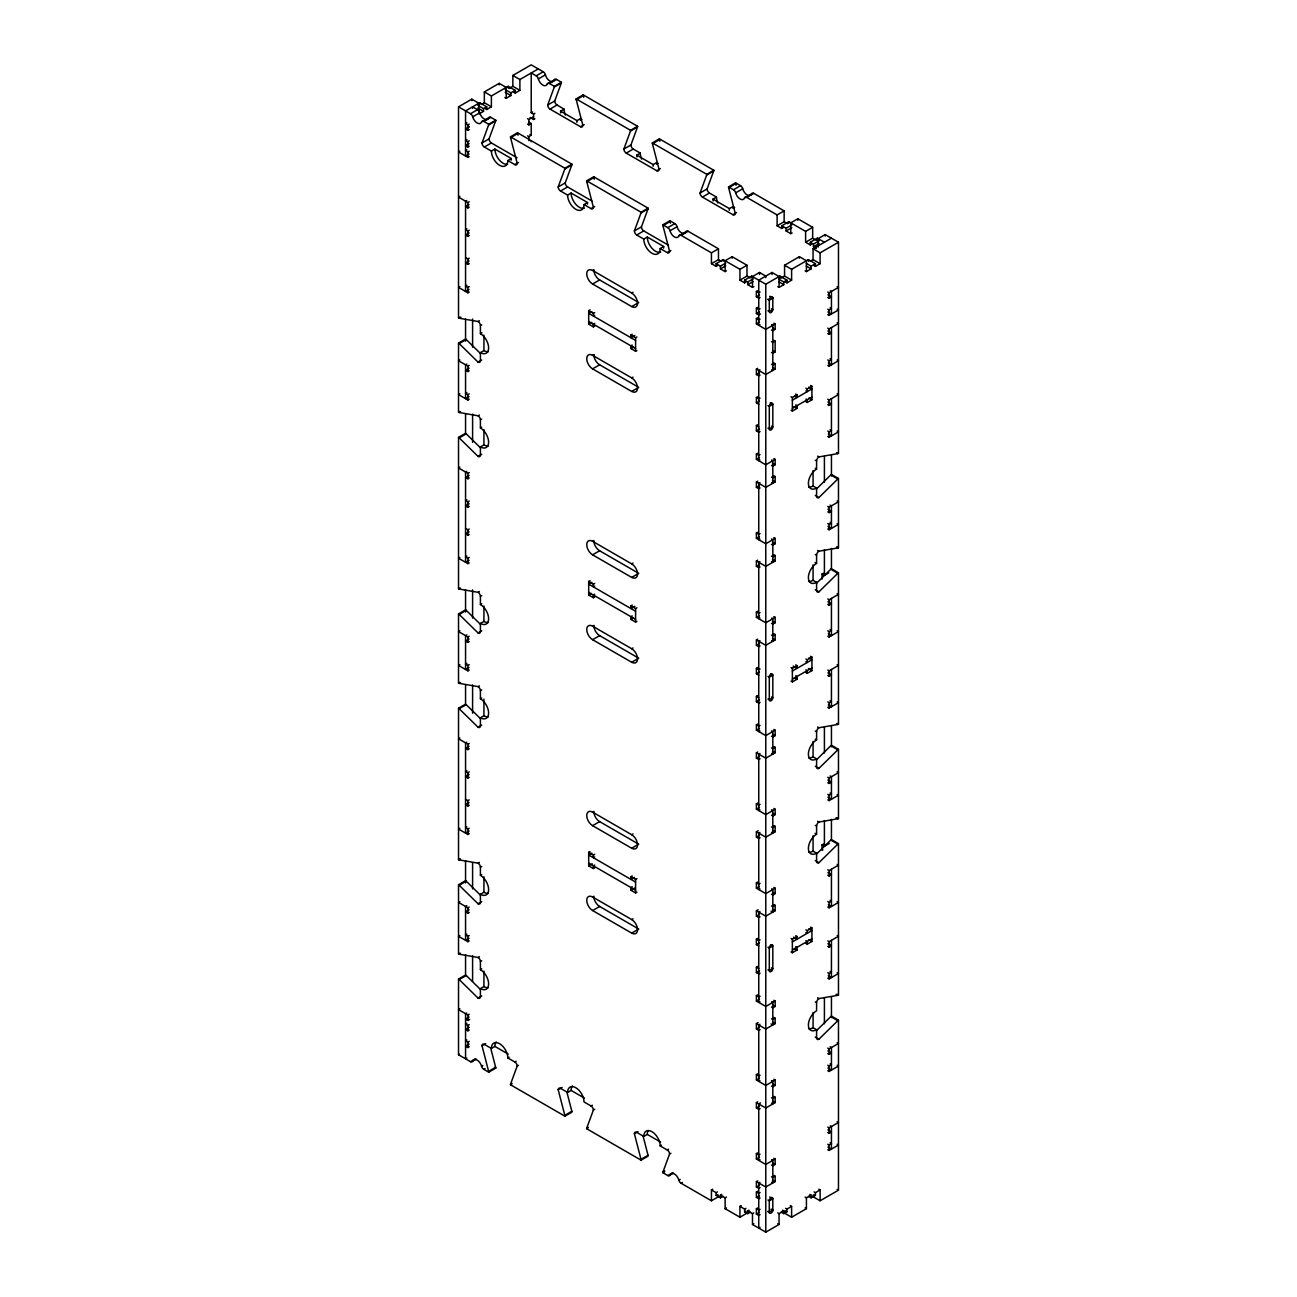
<?xml version="1.0" encoding="UTF-8"?>
<svg xmlns="http://www.w3.org/2000/svg" width="1297" height="1297" viewBox="0 0 1297 1297"><rect width="100%" height="100%" fill="white"/><g stroke="black" fill="none" stroke-linecap="round" stroke-linejoin="round"><path stroke-width="1.5" d="M491.385 151.084L494.903 149.058L511.326 158.542L507.808 160.569A11.608 6.696 60 0 1 499.604 165.303A11.608 6.696 60 0 1 491.385 151.084L484.348 147.031A3.324 1.913 60 0 1 482.014 142.962L488.612 124.982A3.324 1.913 60 0 0 488.71 124.269L495.746 120.199L490.801 117.346A3.324 1.913 60 0 0 488.596 117.881A6.631 3.826 60 0 1 484.17 118.935A6.631 3.826 60 0 1 479.744 112.774A3.324 1.913 60 0 0 477.539 109.694L472.594 106.824L472.594 108.413M482.014 142.962L489.05 138.892L495.649 120.913A3.324 1.913 60 0 0 495.746 120.199M584.185 124.593L580.521 126.717L550.025 109.11A3.324 1.913 60 0 1 547.691 105.041L554.289 87.061A3.324 1.913 60 0 0 554.386 86.348L561.423 82.278L556.478 79.425A3.324 1.913 60 0 0 554.273 79.96A6.631 3.826 60 0 1 549.847 81.014A6.631 3.826 60 0 1 545.421 74.853A3.324 1.913 60 0 0 543.216 71.773L531.219 64.85L512.85 75.453L512.85 86.283L519.886 90.352L519.886 79.522L512.85 75.453M547.691 105.041L554.727 100.988L561.325 83.008A3.324 1.913 60 0 0 561.423 82.278M567.583 195.069L571.102 193.042L587.525 202.527L584.007 204.553A11.608 6.696 60 0 1 575.787 209.287A11.608 6.696 60 0 1 567.583 195.069L560.547 191.016A3.324 1.913 60 0 1 558.196 186.946L564.811 168.967A3.324 1.913 60 0 0 564.908 168.253L571.945 164.184L517.519 132.78L510.483 136.834A3.324 1.913 60 0 0 510.58 137.66L517.195 163.276A3.324 1.913 60 0 1 514.844 164.622L507.808 160.569M558.196 186.946L565.233 182.893L571.847 164.914A3.324 1.913 60 0 0 571.945 164.184M660.368 168.578L656.704 170.701L626.224 153.095A3.324 1.913 60 0 1 623.873 149.042L630.472 131.046A3.324 1.913 60 0 0 630.569 130.332L637.605 126.279L583.196 94.859L576.16 98.912A3.324 1.913 60 0 0 576.257 99.756L582.872 125.355A3.324 1.913 60 0 1 580.521 126.717M623.873 149.042L630.909 144.972L637.508 126.993A3.324 1.913 60 0 0 637.605 126.279M643.766 239.07L647.284 237.027L663.707 246.511L660.189 248.538A11.608 6.696 60 0 1 651.986 253.288A11.608 6.696 60 0 1 643.766 239.07L636.73 235A3.324 1.913 60 0 1 634.395 230.931L640.994 212.951A3.324 1.913 60 0 0 641.091 212.238L648.127 208.169L593.718 176.765L586.682 180.818A3.324 1.913 60 0 0 586.779 181.661L593.378 207.261A3.324 1.913 60 0 1 591.043 208.622L584.007 204.553M634.395 230.931L641.431 226.878L648.03 208.898A3.324 1.913 60 0 0 648.127 208.169M736.566 212.578L732.902 214.686L702.407 197.079A3.324 1.913 60 0 1 700.056 193.026L706.67 175.046A3.324 1.913 60 0 0 706.768 174.317L713.804 170.264L659.395 138.844L652.359 142.913A3.324 1.913 60 0 0 652.456 143.74L659.054 169.34A3.324 1.913 60 0 1 656.704 170.701M700.056 193.026L707.092 188.957L713.707 170.977A3.324 1.913 60 0 0 713.804 170.264M566.886 1092.074L571.847 1111.286A3.324 1.913 60 0 1 571.945 1112.113L564.908 1116.182L510.483 1084.762A3.324 1.913 60 0 1 510.58 1084.049L517.195 1066.069L518.508 1065.307M643.069 1136.059L648.03 1155.27A3.324 1.913 60 0 1 648.127 1156.097L641.091 1160.167L586.682 1128.747A3.324 1.913 60 0 1 586.779 1128.033L593.378 1110.054L594.707 1109.292M718.473 1195.186L718.473 1196.709L711.437 1200.779L681.087 1183.253A3.324 1.913 60 0 1 678.866 1180.173A6.631 3.826 60 0 0 674.44 1174.012A6.631 3.826 60 0 0 670.03 1175.066A3.324 1.913 60 0 1 667.809 1175.585L662.864 1172.731A3.324 1.913 60 0 1 662.962 1172.018L669.576 1154.038L670.889 1153.276M816.624 488.839L830.777 474.945A3.324 1.913 -60 0 1 831.442 474.443L838.478 478.496L838.478 547.658A3.324 1.913 -60 0 1 837.813 547.934L818.942 551.209L817.613 550.447M815.278 495.405L818.942 497.529L837.813 478.998A3.324 1.913 -60 0 1 838.478 478.496M816.624 583.131L830.777 569.237A3.324 1.913 -60 0 1 831.442 568.735L838.478 572.804L838.478 724.196A3.324 1.913 -60 0 1 837.813 724.472L818.942 727.747L817.613 726.985M815.278 589.713L818.942 591.821L837.813 573.306A3.324 1.913 -60 0 1 838.478 572.804M816.624 759.669L830.777 745.775A3.324 1.913 -60 0 1 831.442 745.272L838.478 749.342L838.478 818.488A3.324 1.913 -60 0 1 837.813 818.764L818.942 822.039L817.613 821.277M815.278 766.251L818.942 768.359L837.813 749.844A3.324 1.913 -60 0 1 838.478 749.342M816.624 853.977L830.777 840.083A3.324 1.913 -60 0 1 831.442 839.581L838.478 843.634L838.478 995.026A3.324 1.913 -60 0 1 837.813 995.302L818.942 998.577L817.613 997.815M815.278 860.543L818.942 862.667L837.813 844.136A3.324 1.913 -60 0 1 838.478 843.634M816.624 1030.515L830.777 1016.621A3.324 1.913 -60 0 1 831.442 1016.118L838.478 1020.172L838.478 1190.176L820.109 1200.779L813.073 1196.709L813.073 1195.186M815.278 1037.081L818.942 1039.205L837.813 1020.674A3.324 1.913 -60 0 1 838.478 1020.172M479.387 320.732L478.058 321.494L459.187 318.219A3.324 1.913 60 0 1 458.522 317.943L458.522 106.824L471.8 99.156L478.836 103.225L478.836 112.191M484.348 91.909L491.385 95.978L491.385 106.808L484.348 102.739L484.348 91.909L499.167 83.365L506.203 87.418L506.203 98.248L504.89 97.486M485.37 108.753L486.699 109.515L486.699 106.808L479.663 102.739L465.558 110.894L465.558 156.029L469.076 154.003M491.385 95.978L508.165 86.283L515.201 90.352L515.201 93.06L513.871 92.298M519.886 79.522L538.255 68.919M481.414 104.441L484.348 102.739M509.04 88.488L512.85 86.283M458.522 106.824L470.503 113.747L477.539 109.678M534.883 113.293L533.57 114.055L531.219 112.693L531.219 72.972L536.18 75.826L543.216 71.773M477.815 105.333L483.538 108.64L486.699 106.808M505.182 89.542L510.905 92.833L515.201 90.352M470.503 113.747A3.324 1.913 60 0 1 472.708 116.827L479.744 112.774M536.18 75.842A3.324 1.913 60 0 1 538.385 78.906L545.421 74.853M479.128 113.877L483.538 111.347L483.538 108.64M486.699 109.515L491.385 106.808M506.203 98.248L510.905 95.54L510.905 92.833M515.201 93.06L519.886 90.352M466.871 122.761L465.558 123.523L467.893 124.885L469.222 124.123M468.849 127.041L465.558 128.954L467.893 130.3L469.222 129.538M472.708 116.827A6.631 3.826 60 0 0 477.134 122.988A6.631 3.826 60 0 0 481.56 121.934L488.596 117.881M538.385 78.906A6.631 3.826 60 0 0 542.811 85.083A6.631 3.826 60 0 0 547.237 84.013L554.273 79.96M481.56 121.934A3.324 1.913 60 0 1 483.765 121.415L490.801 117.346M547.237 84.013A3.324 1.913 60 0 1 549.442 83.494L556.478 79.425M488.612 124.982L495.649 120.913M554.289 87.061L561.325 83.008M466.871 139.476L465.558 140.238L467.893 141.584L469.222 140.822M469.076 143.61L465.558 145.653L467.893 146.999L469.222 146.237M459.835 151.214L458.522 151.976L467.893 157.391L469.222 156.629M466.871 149.852L465.558 150.614L467.893 151.976L469.222 151.214M531.219 112.693L532.548 111.931M527.555 118.708L528.884 119.47L533.57 116.762M484.348 147.031L491.385 142.962L517.049 157.78M550.025 109.11L557.062 105.041L564.098 109.11A11.608 6.696 60 0 0 565.443 115.076M530.051 117.443L533.57 119.47L534.883 118.708M527.555 124.123L528.884 124.885L531.219 123.523L531.219 135.261L528.884 136.623L527.555 135.861M510.58 137.66L517.616 133.607A3.324 1.913 60 0 1 517.519 132.78M576.257 99.756L583.293 95.686A3.324 1.913 60 0 1 583.196 94.859M560.726 112.936A11.608 6.696 60 0 1 560.58 111.137L564.098 109.11M531.073 140.773L531.219 141.762M576.857 122.258A11.608 6.696 60 0 0 577.003 120.621L580.521 118.594L581.834 119.356M459.835 196.35L458.522 197.112L467.893 202.527L469.222 201.765M514.844 164.622L518.508 162.514M466.725 200.5L465.558 201.165L465.558 291.452L469.076 289.426M469.076 204.553L465.558 206.58L467.893 207.942L469.222 207.18M564.811 168.967L571.847 164.914M630.472 131.046L637.508 126.993M466.871 228.839L465.558 229.601L467.893 230.963L469.222 230.201M467.747 232.228L469.076 232.99L465.558 235.033L467.893 236.378L469.222 235.616M560.547 191.016L567.583 186.946L591.918 201.003M626.224 153.095L633.26 149.042L640.296 153.095A11.608 6.696 60 0 0 641.626 159.061M586.779 181.661L593.815 177.592A3.324 1.913 60 0 1 593.718 176.765M652.456 143.74L659.492 139.671A3.324 1.913 60 0 1 659.395 138.844M636.908 156.937A11.608 6.696 60 0 1 636.778 155.121L640.296 153.095M465.558 257.6L467.893 258.946L469.222 258.184M469.076 260.973L465.558 263.015L467.893 264.361L469.222 263.599M653.056 166.259A11.608 6.696 60 0 0 653.185 164.606L656.704 162.579L658.033 163.341M591.043 208.622L594.707 206.499M459.835 286.621L458.522 287.383L467.893 292.798L469.222 292.036M466.871 285.275L465.558 286.037L467.893 287.383L469.222 286.621M458.522 317.943L459.835 317.181M640.994 212.951L648.03 208.898M706.67 175.046L713.707 170.977M459.187 318.219L460.938 317.198M636.73 235L643.766 230.931L668.539 245.246M702.407 197.079L709.443 193.026L716.479 197.079A11.608 6.696 60 0 0 717.825 203.045M480.376 353.416L466.223 339.522A3.324 1.913 60 0 0 465.558 339.02L458.522 343.089A3.324 1.913 60 0 1 459.187 343.592L478.058 362.106A3.324 1.913 60 0 0 480.409 360.761L480.409 352.638A11.608 6.696 60 0 0 488.612 347.888A11.608 6.696 60 0 0 480.409 333.669L480.409 325.547L481.722 324.785M662.864 224.803L669.9 220.749L674.845 223.603A3.324 1.913 60 0 1 677.05 226.683A6.631 3.826 60 0 0 681.476 232.844A6.631 3.826 60 0 0 685.902 231.79A3.324 1.913 60 0 1 688.123 231.271L718.473 248.797L718.473 259.627L711.437 263.68L711.437 252.85L681.087 235.324A3.324 1.913 60 0 0 678.866 235.859A6.631 3.826 60 0 1 674.44 236.913A6.631 3.826 60 0 1 670.03 230.753A3.324 1.913 60 0 0 667.809 227.672L662.864 224.803A3.324 1.913 60 0 0 662.962 225.646L669.576 251.245A3.324 1.913 60 0 1 667.225 252.607L660.189 248.538M732.902 214.686A3.324 1.913 60 0 0 735.237 213.34L728.638 187.725A3.324 1.913 60 0 1 728.541 186.898L735.577 182.828L740.522 185.682A3.324 1.913 60 0 1 742.727 188.762A6.631 3.826 60 0 0 748.888 195.555M662.962 225.646L669.998 221.576A3.324 1.913 60 0 1 669.9 220.749M728.638 187.725L735.675 183.655A3.324 1.913 60 0 1 735.577 182.828M459.187 343.592L466.223 339.522M713.107 200.922A11.608 6.696 60 0 1 712.961 199.122L716.479 197.079M480.409 333.669L481.949 332.794M593.799 270.457A8.285 4.783 60 0 0 599.636 279.941L638.724 302.509L631.688 306.562L592.599 283.994A8.285 4.783 60 0 1 586.73 273.845A8.285 4.783 60 0 1 592.599 270.457L593.913 269.695M667.809 227.672L674.845 223.603M728.541 186.898L733.486 189.751L740.522 185.682M670.03 230.753L677.066 226.683M733.486 189.751A3.324 1.913 60 0 1 735.691 192.831L742.727 188.762M459.835 359.982L458.522 360.744L467.893 366.159L469.222 365.397M592.599 283.994L599.636 279.941M678.866 235.859L685.902 231.79M735.691 192.831A6.631 3.826 60 0 0 740.117 198.992A6.631 3.826 60 0 0 744.543 197.938L751.579 193.869A3.324 1.913 60 0 1 753.784 193.35L784.15 210.876L784.15 221.706L787.668 223.733M681.087 235.324L688.123 231.271M744.543 197.938A3.324 1.913 60 0 1 746.748 197.403L753.784 193.35M729.238 210.244A11.608 6.696 60 0 0 729.384 208.59L732.902 206.563L734.653 207.585M480.409 352.638L483.927 350.595A11.608 6.696 60 0 0 488.418 351.649M466.871 364.035L465.558 364.797L465.558 398.649L469.076 396.623M667.225 252.607L670.889 250.483M478.058 362.106L481.722 359.999M469.076 368.186L465.558 370.212L467.893 371.574L469.222 370.812M594.707 326.114L593.378 326.876L588.692 324.169L588.692 310.632L590.005 309.87M591.821 311.539L588.692 313.339L635.595 340.43M588.692 310.632L593.378 313.339L594.707 312.577M592.599 270.457L631.688 293.025L633.017 292.263M594.707 315.284L593.378 316.046L593.378 313.339M459.835 393.834L458.522 394.596L467.893 400.011L469.222 399.249M466.871 392.472L465.558 393.234L467.893 394.596L469.222 393.834M711.437 252.85L718.473 248.797M746.748 197.403L777.114 214.929L784.15 210.876M588.692 324.169L591.772 322.402M594.707 323.407L593.378 324.169L593.378 326.876M777.114 214.929L777.114 225.775L784.15 221.706M458.522 343.089L458.522 412.235L459.835 411.473M717.452 265.626L716.122 266.388L716.122 263.68L723.159 259.627L739.938 269.306L746.975 265.253L746.975 276.083L739.938 280.136L739.938 269.306M783.129 227.721L781.799 228.483L781.799 225.775L788.835 221.706L805.615 231.385L812.652 227.332L812.652 238.162L816.462 240.367M458.522 412.235A3.324 1.913 60 0 0 459.187 412.511L460.5 411.749M746.975 265.253L732.157 256.693L725.12 260.746L725.12 271.592L726.433 270.83M812.652 227.332L797.833 218.771L790.797 222.841L790.797 233.671L792.11 232.909M716.122 263.68L720.435 266.161L725.704 263.129M781.799 225.775L786.095 228.256L791.818 224.948M720.435 266.161L720.435 268.884L725.704 265.836M786.095 228.256L786.095 230.963L791.818 227.656M459.187 412.511L478.058 415.786L479.387 415.024M480.376 447.724L466.223 433.83A3.324 1.913 60 0 0 465.558 433.328L458.522 437.381A3.324 1.913 60 0 1 459.187 437.883L478.058 456.414A3.324 1.913 60 0 0 480.409 455.052L480.409 446.93A11.608 6.696 60 0 0 488.612 442.196A11.608 6.696 60 0 0 480.409 427.978L480.409 419.855L481.722 419.093M593.767 354.648A8.285 4.783 60 0 0 599.636 364.797L638.724 387.365L631.688 391.435L592.599 368.867A8.285 4.783 60 0 1 586.73 358.702A8.285 4.783 60 0 1 592.599 355.313L593.913 354.551M634.865 335.437L630.909 337.723L630.909 334.999L632.223 334.253M459.187 437.883L466.223 433.83M630.909 334.999L635.595 337.723L636.924 336.961M480.409 427.978L481.722 427.216M805.615 231.385L805.615 242.231L812.652 238.162M745.953 282.081L744.624 282.843L744.624 280.136L751.66 276.083L765.781 284.221L779.886 276.083L786.922 280.136L786.922 282.843L785.593 282.081M811.63 244.176L810.301 244.938L810.301 242.231L817.337 238.162L824.406 242.247M632.223 345.083L630.909 345.845L630.909 348.553L635.595 351.26L636.924 350.498M592.599 368.867L599.636 364.797M765.781 277.671L765.781 276.099L759.523 272.483L752.487 276.553L752.487 287.383L753.8 286.621M817.613 456.139L818.942 456.901L837.813 453.642A3.324 1.913 -60 0 0 838.478 453.366L838.478 242.247L825.2 234.579L818.164 238.632L818.164 247.095M630.909 348.553L633.552 347.029M744.624 280.136L747.785 281.968L753.071 278.92M810.301 242.231L813.462 244.047L819.185 240.756M747.785 281.968L747.785 284.675L753.071 281.627M813.462 244.047L813.462 246.754L819.185 243.463M777.746 286.621L779.059 287.383L779.059 276.553L772.023 272.483L758.745 280.168L758.745 325.304L759.912 324.623M784.572 265.253L791.608 269.306L791.608 280.136L784.572 276.083L784.572 265.253L799.39 256.693L806.426 260.746L806.426 271.592L805.113 270.83M838.478 242.247L820.109 252.85L820.109 263.68L813.073 259.627L813.073 248.797L831.442 238.178M480.409 446.93L483.927 444.903A11.608 6.696 60 0 0 488.418 445.957M791.608 269.306L808.388 259.627L815.424 263.68L815.424 266.388L814.094 265.626M760.058 297.451L758.745 298.213L756.394 296.867L756.394 291.452L757.707 290.69M780.762 278.288L784.572 276.083M810.139 261.313L813.073 259.627M760.058 292.036L758.745 292.798L756.394 291.452M478.058 456.414L481.722 454.29M459.835 467.179L458.522 467.941L467.893 473.356L469.222 472.594M756.394 296.867L759.475 295.084M778.913 279.179L783.761 281.968L786.922 280.136M806.28 263.372L811.128 266.161L815.424 263.68M779.059 287.383L783.761 284.675L783.761 281.968M786.922 282.843L791.608 280.136M806.426 271.592L811.128 268.884L811.128 266.161M815.424 266.388L820.109 263.68M466.725 471.33L465.558 472.011L465.558 562.282L469.076 560.255M592.599 355.313L631.688 377.897L633.017 377.135M760.496 313.906L758.745 314.912L756.394 313.566L756.394 308.151L757.707 307.389M469.076 475.399L465.558 477.426L467.893 478.771L469.222 478.009M760.058 308.735L758.745 309.497L756.394 308.151M756.394 313.566L759.475 311.783M771.488 329.957L772.817 330.719L775.152 329.357L775.152 323.942L765.781 329.357L756.394 323.942L756.394 318.527L757.707 317.765M760.058 319.127L758.745 319.889L756.394 318.527M756.394 323.942L759.475 322.175M466.871 499.685L465.558 500.447L467.893 501.793L469.222 501.031M827.778 292.036L829.107 292.798L838.478 287.383L837.165 286.621M827.778 297.451L829.107 298.213L831.442 296.867L827.924 294.824M467.747 503.074L469.076 503.836L465.558 505.862L467.893 507.208L469.222 506.446M771.488 352.525L772.817 353.287L775.152 351.941L775.152 341.095L772.817 342.457L771.488 341.695M827.778 309.189L829.107 309.951L831.442 308.605L830.129 307.843M827.778 314.604L829.107 315.366L838.478 309.951L837.165 309.189M465.558 528.43L467.893 529.792L469.222 529.03M469.076 531.819L465.558 533.845L467.893 535.207L469.222 534.445M760.058 375.092L758.745 375.854L756.394 374.509L756.394 369.094L757.707 368.332M827.778 328.157L829.107 328.919L838.478 323.488L837.165 322.726M759.912 369.758L758.745 370.439L758.745 460.727L759.912 460.046M756.394 374.509L759.475 372.725M756.394 369.094L765.781 374.509L775.152 369.094L775.152 363.663L772.817 365.024L771.488 364.262M827.778 333.572L829.107 334.334L831.442 332.972L827.924 330.946M459.835 557.467L458.522 558.229L467.893 563.644L469.222 562.882M466.871 556.105L465.558 556.867L467.893 558.229L469.222 557.467M758.745 404.291L756.394 402.945L756.394 397.531L757.707 396.769M760.058 398.114L758.745 398.876L756.394 397.531M827.778 359.966L829.107 360.728L831.442 359.382L830.129 358.62M756.394 402.945L759.475 401.162M827.778 365.397L829.107 366.159L838.478 360.728L837.165 359.966M458.522 437.381L458.522 588.773L459.835 588.011M458.522 588.773A3.324 1.913 60 0 0 459.187 589.049L460.5 588.287M791.057 396.752L792.37 397.514L797.071 394.807L797.071 397.514L794.429 395.99M805.907 388.176L807.237 388.938L811.922 386.23L811.922 399.768L807.237 402.475L805.907 401.713M792.354 400.238L811.906 388.954L808.777 387.138M760.058 431.512L758.745 432.274L756.394 430.928L756.394 425.513L757.707 424.751M792.354 408.36L811.906 397.077M756.394 430.928L759.475 429.145M459.187 589.049L478.058 592.324L479.387 591.562M791.057 410.29L792.37 411.052L797.071 408.344L797.071 405.637L795.742 404.875M480.376 624.262L466.223 610.368A3.324 1.913 60 0 0 465.558 609.866L458.522 613.919A3.324 1.913 60 0 1 459.187 614.421L478.058 632.952A3.324 1.913 60 0 0 480.409 631.59L480.409 623.468A11.608 6.696 60 0 0 488.612 618.734A11.608 6.696 60 0 0 480.409 604.515L480.409 596.393L481.722 595.631M827.778 399.249L829.107 400.011L838.478 394.596L837.165 393.834M459.187 614.421L466.223 610.368M480.409 604.515L481.722 603.754M593.831 541.627A8.285 4.783 60 0 0 599.636 550.771L638.724 573.339L631.688 577.408L592.599 554.84A8.285 4.783 60 0 1 586.73 544.675A8.285 4.783 60 0 1 592.599 541.287L593.913 540.525M827.778 404.664L829.107 405.426L831.442 404.064L827.924 402.038M771.488 465.38L772.817 466.142L775.152 464.78L775.152 459.365L765.781 464.78L756.394 459.365L756.394 453.95L757.707 453.188M760.058 454.534L758.745 455.296L756.394 453.95M459.835 630.812L458.522 631.574L467.893 636.989L469.222 636.227M756.394 459.365L759.475 457.582M592.599 554.84L599.636 550.771M480.409 623.468L483.927 621.441A11.608 6.696 60 0 0 488.418 622.479M466.871 634.882L465.558 635.643L465.558 669.495L469.076 667.452M478.058 632.952L481.722 630.828M469.076 639.016L465.558 641.058L467.893 642.404L469.222 641.642M827.778 431.074L829.107 431.836L831.442 430.474L830.129 429.712M827.778 436.489L829.107 437.251L838.478 431.836L837.165 431.074M760.058 487.948L758.745 488.71L756.394 487.348L756.394 481.933L757.707 481.171M594.707 596.96L593.378 597.722L588.692 595.015L588.692 581.461L590.005 580.699M759.929 482.597L758.745 483.295L758.745 539.714L759.912 539.033M591.821 582.369L588.692 584.169L635.595 611.26M756.394 487.348L759.475 485.581M756.394 481.933L765.781 487.348L775.152 481.933L775.152 476.518L772.817 477.88L771.488 477.118M588.692 581.461L593.378 584.169L594.707 583.407M592.599 541.287L631.688 563.871L633.017 563.109M594.707 586.131L593.378 586.893L593.378 584.169M459.835 664.664L458.522 665.426L467.893 670.841L469.222 670.079M466.871 663.318L465.558 664.08L467.893 665.426L469.222 664.664M588.692 595.015L591.335 593.491M594.707 594.253L593.378 595.015L593.378 597.722M458.522 613.919L458.522 683.081L459.835 682.319M458.522 683.081A3.324 1.913 60 0 0 459.187 683.357L460.5 682.595M459.187 683.357L478.058 686.616L479.387 685.854M480.376 718.554L466.223 704.66A3.324 1.913 60 0 0 465.558 704.158L458.522 708.227A3.324 1.913 60 0 1 459.187 708.729L478.058 727.244A3.324 1.913 60 0 0 480.409 725.898L480.409 717.776A11.608 6.696 60 0 0 488.612 713.026A11.608 6.696 60 0 0 480.409 698.807L480.409 690.685L481.722 689.923M593.783 625.803A8.285 4.783 60 0 0 599.636 635.627L638.724 658.211L631.688 662.264L592.599 639.697A8.285 4.783 60 0 1 586.73 629.548A8.285 4.783 60 0 1 592.599 626.159L593.913 625.397M771.488 544.367L772.817 545.129L775.152 543.767L775.152 538.352L765.781 543.767L756.394 538.352L756.394 532.937L757.707 532.175M634.865 606.266L630.909 608.552L630.909 605.845L632.223 605.083M760.058 533.537L758.745 534.299L756.394 532.937M459.187 708.729L466.223 704.66M756.394 538.352L759.475 536.585M630.909 605.845L635.595 608.552L636.924 607.79M480.409 698.807L481.722 698.045M632.223 615.913L630.909 616.675L630.909 619.382L635.595 622.09L636.924 621.328M592.599 639.697L599.636 635.627M630.909 619.382L633.552 617.858M827.778 506.446L829.107 507.208L838.478 501.793L837.165 501.031M827.778 511.861L829.107 512.623L831.442 511.277L827.924 509.251M480.409 717.776L483.927 715.733A11.608 6.696 60 0 0 488.418 716.787M760.058 566.935L758.745 567.697L756.394 566.351L756.394 560.936L757.707 560.174M759.912 561.601L758.745 562.282L758.745 618.701L759.929 618.02M756.394 566.351L759.475 564.568M756.394 560.936L765.781 566.351L775.152 560.936L775.152 555.505L772.817 556.867L771.488 556.105M827.778 523.599L829.107 524.361L831.442 523.015L830.129 522.253M478.058 727.244L481.722 725.136M459.835 738.025L458.522 738.787L467.893 744.202L469.222 743.44M827.778 529.014L829.107 529.776L838.478 524.361L837.165 523.599M466.725 742.16L465.558 742.841L465.558 833.128L469.076 831.085M592.599 626.159L631.688 648.727L633.017 647.965M469.076 746.229L465.558 748.256L467.893 749.617L469.222 748.855M466.871 770.515L465.558 771.277L467.893 772.639L469.222 771.877M467.747 773.904L469.076 774.666L465.558 776.692L467.893 778.054L469.222 777.292M771.488 623.354L772.817 624.116L775.152 622.771L775.152 617.356L765.781 622.771L756.394 617.356L756.394 611.941L757.707 611.179M822.071 579.094L822.071 574.02L823.384 573.258M760.058 612.524L758.745 613.286L756.394 611.941M822.071 574.02L824.406 575.365L828.815 572.836M756.394 617.356L759.475 615.572M465.558 799.26L467.893 800.622L469.222 799.86M469.076 802.648L465.558 804.675L467.893 806.037L469.222 805.275M760.058 645.938L758.745 646.7L756.394 645.339L756.394 639.924L757.707 639.162M827.778 598.987L829.107 599.749L838.478 594.334L837.165 593.572M759.912 640.605L758.745 641.269L758.745 731.557L759.912 730.876M756.394 645.339L759.475 643.555M756.394 639.924L765.781 645.339L775.152 639.924L775.152 634.509L772.817 635.854L771.488 635.092M827.778 604.402L829.107 605.164L831.442 603.818L827.924 601.776M459.835 828.297L458.522 829.059L467.893 834.474L469.222 833.712M466.871 826.935L465.558 827.697L467.893 829.059L469.222 828.297M758.745 675.137L756.394 673.775L756.394 668.36L758.145 667.339M760.058 668.96L758.745 669.706L756.394 668.36M827.778 630.812L829.107 631.574L831.442 630.212L830.129 629.45M756.394 673.775L759.475 671.992M827.778 636.227L829.107 636.989L838.478 631.574L837.165 630.812M458.522 708.227L458.522 859.619L459.835 858.857M458.522 859.619A3.324 1.913 60 0 0 459.187 859.895L460.5 859.133M791.057 667.582L792.37 668.344L797.071 665.637L797.071 668.344L793.115 666.058M805.907 659.006L807.237 659.768L811.922 657.06L811.922 670.614L807.237 673.321L805.907 672.559M792.354 671.068L811.906 659.784L808.777 657.984M760.058 702.358L758.745 703.12L756.394 701.758L756.394 696.343L757.707 695.581M792.354 679.19L811.906 667.906M756.394 701.758L759.475 699.991M459.187 859.895L478.058 863.154L479.387 862.392M791.057 681.136L792.37 681.898L797.071 679.19L797.071 676.483L795.742 675.721M480.376 895.092L466.223 881.198A3.324 1.913 60 0 0 465.558 880.695L458.522 884.765A3.324 1.913 60 0 1 459.187 885.267L478.058 903.782A3.324 1.913 60 0 0 480.409 902.436L480.409 894.298A11.608 6.696 60 0 0 488.612 889.564A11.608 6.696 60 0 0 480.409 875.345L480.409 867.223L481.722 866.461M827.778 670.079L829.107 670.841L838.478 665.426L837.165 664.664M459.187 885.267L466.223 881.198M480.409 875.345L481.722 874.583M593.831 812.473A8.285 4.783 60 0 0 599.636 821.617L638.724 844.185L631.688 848.238L592.599 825.67A8.285 4.783 60 0 1 586.73 815.521A8.285 4.783 60 0 1 592.599 812.133L593.913 811.371M827.778 675.494L829.107 676.256L831.442 674.91L827.924 672.867M771.488 736.21L772.817 736.972L775.152 735.61L775.152 730.195L765.781 735.61L756.394 730.195L756.394 724.78L757.707 724.018M760.058 725.38L758.745 726.142L756.394 724.78M459.835 901.642L458.522 902.404L467.893 907.819L469.222 907.057M756.394 730.195L759.475 728.428M592.599 825.67L599.636 821.617M480.409 894.298L483.927 892.271A11.608 6.696 60 0 0 488.418 893.325M466.871 905.711L465.558 906.473L465.558 940.325L469.076 938.298M478.058 903.782L481.722 901.674M469.076 909.862L465.558 911.888L467.893 913.25L469.222 912.488M827.778 701.904L829.107 702.666L831.442 701.304L830.129 700.558M827.778 707.319L829.107 708.081L838.478 702.666L837.165 701.904M760.058 758.777L758.745 759.539L756.394 758.194L756.394 752.763L757.707 752.001M594.707 867.79L593.378 868.552L588.692 865.845L588.692 852.307L590.005 851.545M759.929 753.444L758.745 754.124L758.745 810.544L759.912 809.879M591.821 853.199L588.692 855.015L635.595 882.09M756.394 758.194L759.475 756.41M756.394 752.763L765.781 758.194L775.152 752.763L775.152 747.348L772.817 748.709L771.488 747.947M588.692 852.307L593.378 855.015L594.707 854.253M592.599 812.133L631.688 834.701L633.017 833.939M594.707 856.96L593.378 857.722L593.378 855.015M459.835 935.51L458.522 936.272L467.893 941.687L469.222 940.925M466.871 934.148L465.558 934.91L467.893 936.272L469.222 935.51M588.692 865.845L592.21 863.818M594.707 865.083L593.378 865.845L593.378 868.552M458.522 884.765L458.522 953.911L459.835 953.149M458.522 953.911A3.324 1.913 60 0 0 459.187 954.187L460.5 953.425M459.187 954.187L478.058 957.462L479.387 956.7M480.376 989.384L466.223 975.49A3.324 1.913 60 0 0 465.558 974.987L458.522 979.057A3.324 1.913 60 0 1 459.187 979.559L478.058 998.09A3.324 1.913 60 0 0 480.409 996.728L480.409 988.606A11.608 6.696 60 0 0 488.612 983.872A11.608 6.696 60 0 0 480.409 969.653L480.409 961.515L481.722 960.753M593.799 896.989A8.285 4.783 60 0 0 599.636 906.473L638.724 929.041L631.688 933.11L592.599 910.526A8.285 4.783 60 0 1 586.73 900.377A8.285 4.783 60 0 1 592.599 896.989L593.913 896.227M771.488 815.197L772.817 815.959L775.152 814.613L775.152 809.198L765.781 814.613L756.394 809.198L756.394 803.783L757.707 803.021M634.428 877.356L630.909 879.382L630.909 876.675L632.223 875.913M760.058 804.367L758.745 805.129L756.394 803.783M459.187 979.559L466.223 975.49M756.394 809.198L759.475 807.415M630.909 876.675L635.595 879.382L636.924 878.62M480.409 969.653L481.722 968.891M632.223 886.743L630.909 887.505L630.909 890.228L635.595 892.936L636.924 892.174M592.599 910.526L599.636 906.473M630.909 890.228L634.865 887.942M827.778 777.292L829.107 778.054L838.478 772.639L837.165 771.877M827.778 782.707L829.107 783.469L831.442 782.107L827.924 780.081M480.409 988.606L483.927 986.579A11.608 6.696 60 0 0 488.418 987.617M760.058 837.781L758.745 838.543L756.394 837.181L756.394 831.766L758.145 830.745M759.912 832.447L758.745 833.112L758.745 889.547L759.929 888.85M478.058 998.09L481.722 995.966M756.394 837.181L759.475 835.398M756.394 831.766L765.781 837.181L775.152 831.766L775.152 826.351L772.817 827.697L771.488 826.935M827.778 794.445L829.107 795.207L831.442 793.845L830.129 793.083M459.835 1008.855L458.522 1009.617L467.893 1015.032L469.222 1014.27M827.778 799.86L829.107 800.622L838.478 795.207L837.165 794.445M466.725 1013.006L465.558 1013.67L465.558 1058.822L466.871 1058.06M592.599 896.989L631.688 919.557L633.017 918.795M469.076 1017.059L465.558 1019.102L467.893 1020.447L469.66 1019.426M466.871 1023.301L465.558 1024.063L467.893 1025.408L469.222 1024.646M468.849 1027.581L465.558 1029.478L467.893 1030.823L469.222 1030.077M466.871 1039.999L465.558 1040.761L467.893 1042.123L469.222 1041.361M469.076 1044.15L465.558 1046.176L467.893 1047.538L469.222 1046.776M458.522 979.057L458.522 1054.753L459.511 1054.185M771.488 894.2L772.817 894.962L775.152 893.601L775.152 888.186L765.781 893.601L756.394 888.186L756.394 882.771L757.707 882.009M822.947 849.762L822.071 850.265L822.071 844.85L823.384 844.088M760.058 883.37L758.745 884.132L756.394 882.771M822.071 844.85L824.406 846.211L829.253 843.423M490.704 1048.089L495.649 1067.301A3.324 1.913 60 0 1 495.746 1068.128L488.71 1072.197A3.324 1.913 60 0 0 488.612 1071.354L482.014 1045.755L485.678 1043.631M756.394 888.186L759.475 886.418M482.014 1045.755A3.324 1.913 60 0 1 484.348 1044.393L491.385 1048.462L494.903 1046.42A11.608 6.696 60 0 1 496.248 1042.01M458.522 1054.753L470.503 1061.676L475.334 1058.887M470.503 1061.676A3.324 1.913 60 0 0 472.708 1061.141L476.226 1059.114M472.708 1061.141A6.631 3.826 60 0 1 477.134 1060.087A6.631 3.826 60 0 1 481.56 1066.247L482.873 1065.486M760.058 916.768L758.745 917.53L756.394 916.168L756.394 910.753L758.145 909.748M481.56 1066.247A3.324 1.913 60 0 0 483.765 1069.328L485.078 1068.566M827.778 869.817L829.107 870.579L838.478 865.164L837.165 864.402M759.912 911.434L758.745 912.115L758.745 1002.386L759.912 1001.722M491.385 1048.462A11.608 6.696 60 0 1 499.604 1043.712A11.608 6.696 60 0 1 507.808 1057.93L509.121 1057.168M756.394 916.168L759.475 914.401M756.394 910.753L765.781 916.168L775.152 910.753L775.152 905.338L772.817 906.7L771.488 905.938M488.612 1071.354L495.649 1067.301M827.778 875.232L829.107 875.994L831.442 874.648L827.924 872.622M507.808 1057.93L514.844 1062L516.157 1061.238M758.745 945.967L756.394 944.605L756.394 939.19L757.707 938.428M760.058 939.79L758.745 940.552L756.394 939.19M510.58 1084.049L511.91 1083.287M510.483 1084.762L511.812 1084M827.778 901.642L829.107 902.404L831.442 901.058L830.129 900.296M756.394 944.605L759.475 942.838M827.778 907.057L829.107 907.819L838.478 902.404L837.165 901.642M791.057 938.428L792.37 939.19L797.071 936.483L797.071 939.19L793.553 937.147M805.907 929.852L807.237 930.614L811.922 927.906L811.922 941.444L807.237 944.151L805.907 943.389M792.354 941.898L811.906 930.614L808.777 928.814M760.058 973.188L758.745 973.95L756.394 972.604L756.394 967.189L757.707 966.427M792.354 950.036L811.906 938.752M756.394 972.604L759.475 970.821M791.057 951.966L792.37 952.728L797.071 950.02L797.071 947.313L795.742 946.551M564.908 1116.182A3.324 1.913 60 0 0 564.811 1115.339L558.196 1089.739L562.152 1087.453M558.196 1089.739A3.324 1.913 60 0 1 560.547 1088.378L567.583 1092.447L571.102 1090.42A11.608 6.696 60 0 1 572.431 1085.994M827.778 940.925L829.107 941.687L838.478 936.256L837.165 935.494M827.778 946.34L829.107 947.102L831.442 945.74L827.924 943.713M771.488 1007.039L772.817 1007.801L775.152 1006.456L775.152 1001.041L765.781 1006.456L756.394 1001.041L756.394 995.626L757.707 994.864M760.058 996.209L758.745 996.971L756.394 995.626M756.394 1001.041L759.475 999.257M564.811 1115.339L571.847 1111.286M567.583 1092.447A11.608 6.696 60 0 1 575.787 1087.713A11.608 6.696 60 0 1 584.007 1101.931L591.043 1105.984L592.356 1105.222M827.778 972.734L829.107 973.496L831.442 972.15L830.129 971.388M827.778 978.165L829.107 978.927L838.478 973.496L837.165 972.734M760.058 1029.623L758.745 1030.369L756.394 1029.024L756.394 1023.609L758.145 1022.587M759.929 1024.273L758.745 1024.954L758.745 1081.39L759.912 1080.709M756.394 1029.024L759.475 1027.24M756.394 1023.609L765.781 1029.024L775.152 1023.609L775.152 1018.194L772.817 1019.539L771.488 1018.777M586.779 1128.033L588.092 1127.271M586.682 1128.747L587.995 1127.985M641.091 1160.167A3.324 1.913 60 0 0 640.994 1159.34L634.395 1133.724L638.059 1131.616M634.395 1133.724A3.324 1.913 60 0 1 636.73 1132.378L643.766 1136.431L647.284 1134.405A11.608 6.696 60 0 1 648.208 1130.579M771.488 1086.043L772.817 1086.805L775.152 1085.443L775.152 1080.028L765.781 1085.443L756.394 1080.028L756.394 1074.613L757.707 1073.851M760.058 1075.213L758.745 1075.975L756.394 1074.613M756.394 1080.028L759.475 1078.261M643.766 1136.431A11.608 6.696 60 0 1 651.986 1131.697A11.608 6.696 60 0 1 660.189 1145.916L661.502 1145.154M827.778 1048.122L829.107 1048.884L838.478 1043.469L837.165 1042.707M640.994 1159.34L648.03 1155.27M827.778 1053.537L829.107 1054.299L831.442 1052.953L827.924 1050.91M660.189 1145.916L667.225 1149.969L668.539 1149.207M760.058 1108.611L758.745 1109.373L756.394 1108.011L756.394 1102.596L757.707 1101.834M760.496 1102.936L758.745 1103.958L758.745 1160.377L759.929 1159.696M756.394 1108.011L759.475 1106.244M756.394 1102.596L765.781 1108.011L775.152 1102.596L775.152 1097.181L772.817 1098.543L771.488 1097.781M827.778 1065.275L829.107 1066.037L831.442 1064.691L830.129 1063.929M827.778 1070.69L829.107 1071.452L838.478 1066.037L837.165 1065.275M662.962 1172.018L664.729 1170.996M662.864 1172.731L664.631 1171.726M667.809 1175.585L672.219 1173.055M670.03 1175.066L673.548 1173.039M678.866 1180.173L680.195 1179.411M681.087 1183.253L682.4 1182.491M771.488 1165.03L772.817 1165.792L775.152 1164.447L775.152 1159.032L765.781 1164.447L756.394 1159.032L756.394 1153.6L757.707 1152.838M760.058 1154.2L758.745 1154.962L756.394 1153.6M756.394 1159.032L759.475 1157.248M711.437 1200.779L711.437 1189.949L712.75 1189.187M711.437 1189.949L716.122 1192.656L717.452 1191.894M827.778 1127.109L829.107 1127.871L838.478 1122.456L837.165 1121.694M716.122 1192.656L716.122 1195.364L717.452 1194.602M723.061 1196.32L720.435 1197.844L720.435 1195.137L721.748 1194.375M827.778 1132.54L829.107 1133.302L831.442 1131.941L827.924 1129.914M720.435 1195.137L725.12 1197.844L726.433 1197.082M760.058 1187.598L758.745 1188.36L756.394 1187.014L756.394 1181.599L757.707 1180.837M759.912 1182.264L758.745 1182.945L758.745 1228.081L760.058 1227.319M756.394 1187.014L759.475 1185.231M756.394 1181.599L765.781 1187.014L775.152 1181.599L775.152 1176.184L772.817 1177.53L771.488 1176.768M827.778 1144.262L829.107 1145.024L831.442 1143.678L830.129 1142.916M725.12 1197.844L725.12 1208.674L726.433 1207.912M760.058 1197.99L758.745 1198.752L756.394 1197.39L756.394 1191.975L757.707 1191.213M827.778 1149.693L829.107 1150.455L838.478 1145.024L837.165 1144.262M760.058 1192.575L758.745 1193.337L756.394 1191.975M746.975 1212.16L746.975 1213.165L739.938 1217.235L739.938 1206.405L741.252 1205.643M756.394 1197.39L759.475 1195.623M739.938 1206.405L744.624 1209.112L745.953 1208.35M744.624 1209.112L744.624 1211.82L745.953 1211.058M750.428 1212.128L747.785 1213.635L747.785 1210.928L749.115 1210.166M760.058 1214.689L758.745 1215.451L756.394 1214.089L756.394 1208.674L757.707 1207.912M747.785 1210.928L752.487 1213.635L753.8 1212.873M760.058 1209.274L758.745 1210.036L756.394 1208.674M756.394 1214.089L759.475 1212.322M752.487 1213.635L752.487 1224.481L753.8 1223.719M777.746 1212.873L779.059 1213.635L783.761 1210.928L783.761 1213.635L781.118 1212.128M785.593 1208.35L786.922 1209.112L791.608 1206.405L791.608 1217.235L784.572 1213.165L784.572 1212.16M805.113 1197.082L806.426 1197.844L811.128 1195.137L811.128 1197.844L808.485 1196.32M814.094 1191.894L815.424 1192.656L820.109 1189.949L820.109 1200.779M783.761 1213.635L786.922 1211.82L786.922 1209.112M811.128 1197.844L815.424 1195.364L815.424 1192.656M752.487 1224.481L765.781 1232.15L779.059 1224.481L779.059 1213.635M791.608 1217.235L806.426 1208.674L806.426 1197.844M549.442 83.494L554.386 86.348M576.16 98.912L630.569 130.332M652.359 142.913L706.768 174.317M777.114 225.775L781.799 228.483M786.095 230.963L790.797 233.671M805.615 242.231L810.301 244.938M813.462 246.754L816.397 248.457M813.073 248.797L820.109 252.85M560.58 111.137L577.003 120.621M636.778 155.121L653.185 164.606M712.961 199.122L729.384 208.59M505.182 92.249L510.905 95.54M806.28 266.08L811.128 268.884M830.275 290.771L831.442 291.452L831.442 314.02L827.924 311.993M528.592 122.015L531.219 123.523M529.906 134.499L531.219 135.261M477.815 108.04L483.538 111.347M778.913 281.887L783.761 284.675M483.765 121.415L488.71 124.269M510.483 136.834L564.908 168.253M586.682 180.818L641.091 212.238M718.473 259.627L721.408 261.313M746.975 276.083L750.201 277.947M770.175 296.365L772.817 297.888L772.817 309.497A2.481 1.443 -60 0 1 771.05 312.545A2.481 1.443 -60 0 1 769.299 311.539L767.97 310.777M769.737 296.446L772.817 298.213L769.299 300.255L767.97 299.494M711.437 263.68L716.122 266.388M720.435 268.884L725.12 271.592M739.938 280.136L744.624 282.843M747.785 284.675L752.487 287.383M467.747 125.825L469.076 126.587M767.97 299.153L769.299 299.915L769.299 311.539L772.817 309.497L771.488 308.735M467.747 126.149L469.076 126.911M773.839 323.18L775.152 323.942M771.634 324.623L772.817 325.304L772.817 370.439L771.634 369.758M772.526 327.833L775.152 329.357M828.329 362.998L831.442 364.797L831.442 327.557M773.839 340.333L775.152 341.095M772.526 350.417L775.152 351.941M773.839 362.901L775.152 363.663M810.609 385.468L811.922 386.23M772.526 367.57L775.152 369.094M805.907 390.883L807.237 391.645L807.237 388.938M808.842 398.001L811.922 399.768M805.907 399.006L807.237 399.768L807.237 402.475M795.742 394.045L797.071 394.807M793.991 406.577L797.071 408.344M828.329 434.09L831.442 435.889L831.442 398.649M770.175 402.767L772.817 404.291L772.817 426.859A2.481 1.443 -60 0 1 771.05 429.907A2.481 1.443 -60 0 1 769.299 428.902L767.97 428.14M767.97 405.572L769.299 406.334L772.817 404.291A2.481 1.443 -60 0 0 771.05 403.286A2.481 1.443 -60 0 0 769.299 406.334L769.299 428.902L772.817 426.859L771.488 426.097M837.165 452.604L838.478 453.366M836.5 452.88L837.813 453.642M588.692 321.461L635.595 348.553M756.394 425.513L758.745 426.859M815.278 460.208L816.591 460.97L816.591 469.092A11.608 6.696 -60 0 0 808.388 483.311A11.608 6.696 -60 0 0 816.591 488.045L816.591 496.167A3.324 1.913 -60 0 0 818.942 497.529M830.777 474.945L837.813 478.998M815.278 468.33L816.591 469.092M773.839 458.603L775.152 459.365M771.634 460.046L772.817 460.727L772.817 483.295L771.634 482.614M808.582 487.072A11.608 6.696 -60 0 0 813.073 486.018L816.591 488.045M772.526 463.256L775.152 464.78M830.129 505.1L831.442 505.862L831.442 528.43L827.924 526.404M773.839 475.756L775.152 476.518M772.526 480.409L775.152 481.933M837.165 546.896L838.478 547.658M836.5 547.172L837.813 547.934M815.278 554.5L816.591 555.262L816.591 563.384A11.608 6.696 -60 0 0 808.388 577.603A11.608 6.696 -60 0 0 816.591 582.353L816.591 590.475A3.324 1.913 -60 0 0 818.942 591.821M830.777 569.237L837.813 573.306M773.839 537.59L775.152 538.352M815.051 562.509L816.591 563.384M771.488 538.952L772.817 539.714L772.817 562.282L771.488 561.52M772.526 542.259L775.152 543.767M773.839 554.743L775.152 555.505M808.582 581.364A11.608 6.696 -60 0 0 813.073 580.31L816.591 582.353M772.526 559.412L775.152 560.936M828.329 633.828L831.442 635.627L831.442 598.387M773.839 616.594L775.152 617.356M771.634 618.037L772.817 618.701L772.817 641.269L771.634 640.605M772.526 621.247L775.152 622.771M773.839 633.747L775.152 634.509M810.609 656.298L811.922 657.06M772.526 638.4L775.152 639.924M805.907 661.713L807.237 662.475L807.237 659.768M808.404 668.571L811.922 670.614M805.907 669.852L807.237 670.614L807.237 673.321M795.742 664.875L797.071 665.637M794.429 677.666L797.071 679.19M828.329 704.92L831.442 706.735L831.442 669.495M770.613 673.856L772.817 675.137L772.817 697.705A2.481 1.443 -60 0 1 771.05 700.753A2.481 1.443 -60 0 1 769.299 699.732L767.97 698.97M767.97 676.402L769.299 677.164L772.817 675.137A2.481 1.443 -60 0 0 771.05 674.116A2.481 1.443 -60 0 0 769.299 677.164L769.299 699.732L772.817 697.705L771.488 696.943M837.165 723.434L838.478 724.196M836.5 723.71L837.813 724.472M588.692 592.307L635.595 619.382M756.394 696.343L758.745 697.705M815.278 731.038L816.591 731.8L816.591 739.922A11.608 6.696 -60 0 0 808.388 754.141A11.608 6.696 -60 0 0 816.591 758.891L816.591 767.013A3.324 1.913 -60 0 0 818.942 768.359M830.777 745.775L837.813 749.844M815.278 739.16L816.591 739.922M773.839 729.433L775.152 730.195M771.634 730.876L772.817 731.557L772.817 754.124L771.634 753.444M808.582 757.902A11.608 6.696 -60 0 0 813.073 756.848L816.591 758.891M772.526 734.102L775.152 735.61M830.129 775.93L831.442 776.692L831.442 799.26L827.924 797.233M773.839 746.586L775.152 747.348M772.526 751.255L775.152 752.763M837.165 817.726L838.478 818.488M836.062 817.759L837.813 818.764M815.278 825.346L816.591 826.108L816.591 834.23A11.608 6.696 -60 0 0 808.388 848.449A11.608 6.696 -60 0 0 816.591 853.183L816.591 861.305A3.324 1.913 -60 0 0 818.942 862.667M830.777 840.083L837.813 844.136M773.839 808.436L775.152 809.198M815.051 833.339L816.591 834.23M771.488 809.782L772.817 810.544L772.817 833.112L771.488 832.35M772.526 813.089L775.152 814.613M773.839 825.589L775.152 826.351M808.582 852.194A11.608 6.696 -60 0 0 813.073 851.156L816.591 853.183M772.526 830.242L775.152 831.766M828.329 904.658L831.442 906.473L831.442 869.233M773.839 887.424L775.152 888.186M771.634 888.867L772.817 889.547L772.817 912.115L771.05 911.094M772.526 892.077L775.152 893.601M773.839 904.576L775.152 905.338M810.609 927.144L811.922 927.906M772.526 909.229L775.152 910.753M805.907 932.559L807.237 933.321L807.237 930.614M808.842 939.66L811.922 941.444M805.907 940.682L807.237 941.444L807.237 944.151M795.742 935.721L797.071 936.483M794.429 948.496L797.071 950.02M828.329 975.766L831.442 977.565L831.442 940.325M771.488 967.773L772.817 968.535L769.299 970.561L769.299 947.994A2.481 1.443 -60 0 1 771.05 944.946L772.817 945.967L772.817 968.535A2.481 1.443 -60 0 1 771.05 971.583A2.481 1.443 -60 0 1 769.299 970.561L767.97 969.799M767.97 947.232L769.299 947.994L772.817 945.967A2.481 1.443 -60 0 0 771.05 944.946M837.165 994.264L838.478 995.026M836.062 994.296L837.813 995.302M588.692 863.137L635.595 890.228M756.394 967.189L758.745 968.535M815.278 1001.884L816.591 1002.646L816.591 1010.768A11.608 6.696 -60 0 0 808.388 1024.987A11.608 6.696 -60 0 0 816.591 1029.721L816.591 1037.843A3.324 1.913 -60 0 0 818.942 1039.205M830.777 1016.621L837.813 1020.674M773.839 1000.279L775.152 1001.041M771.634 1001.722L772.817 1002.386L772.817 1024.954L771.05 1023.949M808.582 1028.732A11.608 6.696 -60 0 0 813.073 1027.694L816.591 1029.721M772.526 1004.932L775.152 1006.456M830.129 1046.776L831.442 1047.538L831.442 1070.106L827.924 1068.063M773.839 1017.432L775.152 1018.194M772.526 1022.085L775.152 1023.609M773.839 1079.266L775.152 1080.028M771.488 1080.628L772.817 1081.39L772.817 1103.958L771.488 1103.196M772.526 1083.919L775.152 1085.443M830.275 1125.845L831.442 1126.526L831.442 1149.093L827.924 1147.067M773.839 1096.419L775.152 1097.181M772.526 1101.072L775.152 1102.596M837.165 1189.414L838.478 1190.176M773.839 1158.27L775.152 1159.032M771.634 1159.696L772.817 1160.377L772.817 1182.945L771.634 1182.264M818.796 1189.187L820.109 1189.949M772.526 1162.923L775.152 1164.447M814.094 1194.602L815.424 1195.364M809.798 1194.375L811.128 1195.137M773.839 1175.422L775.152 1176.184M772.526 1180.075L775.152 1181.599M805.113 1207.912L806.426 1208.674M790.295 1205.643L791.608 1206.405M769.737 1196.969L772.817 1198.752L772.817 1210.36A1.864 1.086 -60 0 1 772.509 1211.495L772.007 1212.273A2.967 1.702 -60 0 1 770.256 1213.343L769.591 1213.181A1.864 1.086 -60 0 1 769.283 1212.403L769.299 1200.779A2.481 1.443 -60 0 1 771.05 1197.731A2.481 1.443 -60 0 1 772.817 1198.752L769.299 1200.779L767.97 1200.017M467.747 1026.689L469.076 1027.451M785.155 1210.798L786.922 1211.82M782.431 1210.166L783.761 1210.928M494.903 1046.42L508.246 1054.121M571.102 1090.42L584.444 1098.121M647.284 1134.405L660.627 1142.106M771.488 1209.274L772.817 1210.036L769.299 1212.063L767.97 1211.301M771.05 1209.355L772.817 1210.36M767.97 1211.641L769.299 1212.403M777.746 1223.719L779.059 1224.481M494.514 1067.415L495.746 1068.128M716.122 1195.364L720.435 1197.844M744.624 1211.82L747.785 1213.635M483.765 1069.328L488.71 1072.197M725.12 1208.674L739.938 1217.235M735.675 183.655L736.08 185.26M659.492 139.671L659.897 141.276M669.998 221.576L670.419 223.181M583.293 95.686L583.715 97.291M593.815 177.592L594.221 179.197M517.616 133.607L518.038 135.212M831.442 455.279L831.442 475.902M831.442 548.518L831.442 568.459M831.442 726.109L831.442 746.732M831.442 819.347L831.442 839.305M831.442 996.939L831.442 1017.594M829.107 292.798L829.107 298.213M829.107 309.951L829.107 315.366M829.107 328.919L829.107 334.334M829.107 360.728L829.107 366.159M829.107 400.011L829.107 405.426M829.107 431.836L829.107 437.251M829.107 507.208L829.107 512.623M829.107 524.361L829.107 529.776M829.107 599.749L829.107 605.164M829.107 631.574L829.107 636.989M829.107 670.841L829.107 676.256M829.107 702.666L829.107 708.081M829.107 778.054L829.107 783.469M829.107 795.207L829.107 800.622M829.107 870.579L829.107 875.994M829.107 902.404L829.107 907.819M829.107 941.687L829.107 947.102M829.107 973.496L829.107 978.927M829.107 1048.884L829.107 1054.299M829.107 1066.037L829.107 1071.452M829.107 1127.871L829.107 1133.302M829.107 1145.024L829.107 1150.455M825.2 234.579L825.2 236.103M824.406 456.495L824.406 482.127M824.406 549.733L824.406 575.365M824.406 727.325L824.406 752.973M824.406 820.563L824.406 846.211M824.406 998.155L824.406 1023.803M817.337 238.162L817.337 239.686M813.073 470.616L813.073 486.018M813.073 564.908L813.073 580.31M813.073 741.446L813.073 756.848M813.073 835.754L813.073 851.156M813.073 1012.519L813.073 1027.694M808.388 259.627L808.388 261.313M799.39 256.693L799.39 258.216M797.833 218.771L797.833 220.295M792.37 397.514L792.37 411.052M792.37 668.344L792.37 681.898M792.37 939.19L792.37 952.728M788.835 221.706L788.835 223.23M779.886 276.083L779.886 277.607M772.023 272.483L772.023 274.526M765.781 284.221L765.781 1232.15M759.523 272.483L759.523 274.526M751.66 276.083L751.66 277.607M732.157 256.693L732.157 258.216M723.159 259.627L723.159 261.313M635.595 337.723L635.595 351.26M635.595 608.552L635.595 622.09M635.595 879.382L635.595 892.936M533.57 114.055L533.57 119.47M528.884 119.47L528.884 124.885M528.884 136.623L528.884 140.676M508.165 86.283L508.165 87.807M499.167 83.365L499.167 84.872M483.927 335.193L483.927 350.595M483.927 429.502L483.927 444.903M483.927 606.039L483.927 621.441M483.927 699.148L483.927 715.733M483.927 876.869L483.927 892.271M483.927 971.177L483.927 986.579M479.663 102.739L479.663 104.441M472.594 319.013L472.594 347.256M472.594 414.132L472.594 442.358M472.594 589.859L472.594 618.085M472.594 684.962L472.594 713.188M472.594 862.716L472.594 888.931M472.594 955.857L472.594 981.375M471.8 99.156L471.8 100.68M467.893 124.885L467.893 130.3M467.893 141.584L467.893 146.999M467.893 151.976L467.893 157.391M467.893 202.527L467.893 207.942M467.893 230.963L467.893 236.378M467.893 258.946L467.893 264.361M467.893 287.383L467.893 292.798M467.893 366.159L467.893 371.574M467.893 394.596L467.893 400.011M467.893 473.356L467.893 478.771M467.893 501.793L467.893 507.208M467.893 529.792L467.893 535.207M467.893 558.229L467.893 563.644M467.893 636.989L467.893 642.404M467.893 665.426L467.893 670.841M467.893 744.202L467.893 749.617M467.893 772.639L467.893 778.054M467.893 800.622L467.893 806.037M467.893 829.059L467.893 834.474M467.893 907.819L467.893 913.25M467.893 936.272L467.893 941.687M467.893 1015.032L467.893 1020.447M467.893 1025.408L467.893 1030.823M467.893 1042.123L467.893 1047.538M465.558 318.997L465.558 341.176M465.558 414.1L465.558 434.268M465.558 589.827L465.558 612.071M465.558 684.929L465.558 705.098M465.558 860.657L465.558 882.9M465.558 954.624L465.558 974.485M816.591 826.108A3.324 1.913 -60 0 1 818.942 822.039M816.591 731.8A3.324 1.913 -60 0 1 818.942 727.747M816.591 1002.646A3.324 1.913 -60 0 1 818.942 998.577M816.591 555.262A3.324 1.913 -60 0 1 818.942 551.209M816.591 460.97A3.324 1.913 -60 0 1 818.942 456.901M769.283 299.915A1.864 1.086 -60 0 1 769.591 298.78L770.256 297.84A2.967 1.702 -60 0 1 772.007 296.916L772.509 297.094A1.864 1.086 -60 0 1 772.817 297.888M667.225 1149.969A3.324 1.913 60 0 1 669.576 1154.038M591.043 1105.984A3.324 1.913 60 0 1 593.378 1110.054M514.844 1062A3.324 1.913 60 0 1 517.195 1066.069M478.058 863.154A3.324 1.913 60 0 1 480.409 867.223M478.058 957.462A3.324 1.913 60 0 1 480.409 961.515M631.688 834.701A8.285 4.783 60 0 1 637.557 844.85A8.285 4.783 60 0 1 631.688 848.238M631.688 919.557A8.285 4.783 60 0 1 637.557 929.722A8.285 4.783 60 0 1 631.688 933.11M478.058 592.324A3.324 1.913 60 0 1 480.409 596.393M478.058 686.616A3.324 1.913 60 0 1 480.409 690.685M631.688 563.871A8.285 4.783 60 0 1 637.557 574.02A8.285 4.783 60 0 1 631.688 577.408M631.688 648.727A8.285 4.783 60 0 1 637.557 658.876A8.285 4.783 60 0 1 631.688 662.264M631.688 293.025A8.285 4.783 60 0 1 637.557 303.19A8.285 4.783 60 0 1 631.688 306.562M631.688 377.897A8.285 4.783 60 0 1 637.557 388.046A8.285 4.783 60 0 1 631.688 391.435M643.766 230.931A3.324 1.913 60 0 1 641.431 226.878M567.583 186.946A3.324 1.913 60 0 1 565.233 182.893M491.385 142.962A3.324 1.913 60 0 1 489.05 138.892M507.613 164.33A11.608 6.696 60 0 1 499.215 159.871A11.608 6.696 60 0 1 494.903 149.058M511.326 158.542A11.608 6.696 60 0 1 511.196 160.179M584.477 208.136A11.608 6.696 60 0 1 575.771 204.31A11.608 6.696 60 0 1 571.102 193.042M587.525 202.527A11.608 6.696 60 0 1 587.379 204.164M660.676 252.121A11.608 6.696 60 0 1 651.969 248.294A11.608 6.696 60 0 1 647.284 237.027M663.707 246.511A11.608 6.696 60 0 1 663.578 248.165M478.058 321.494A3.324 1.913 60 0 1 480.409 325.547M478.058 415.786A3.324 1.913 60 0 1 480.409 419.855M751.579 193.869A6.631 3.826 60 0 1 750.687 195.117M732.902 206.563A11.608 6.696 60 0 1 732.756 208.201M709.443 193.026A3.324 1.913 60 0 1 707.092 188.957M656.704 162.579A11.608 6.696 60 0 1 656.574 164.216M633.26 149.042A3.324 1.913 60 0 1 630.909 144.972M580.521 118.594A11.608 6.696 60 0 1 580.375 120.232M557.062 105.041A3.324 1.913 60 0 1 554.727 100.988"/></g></svg>
